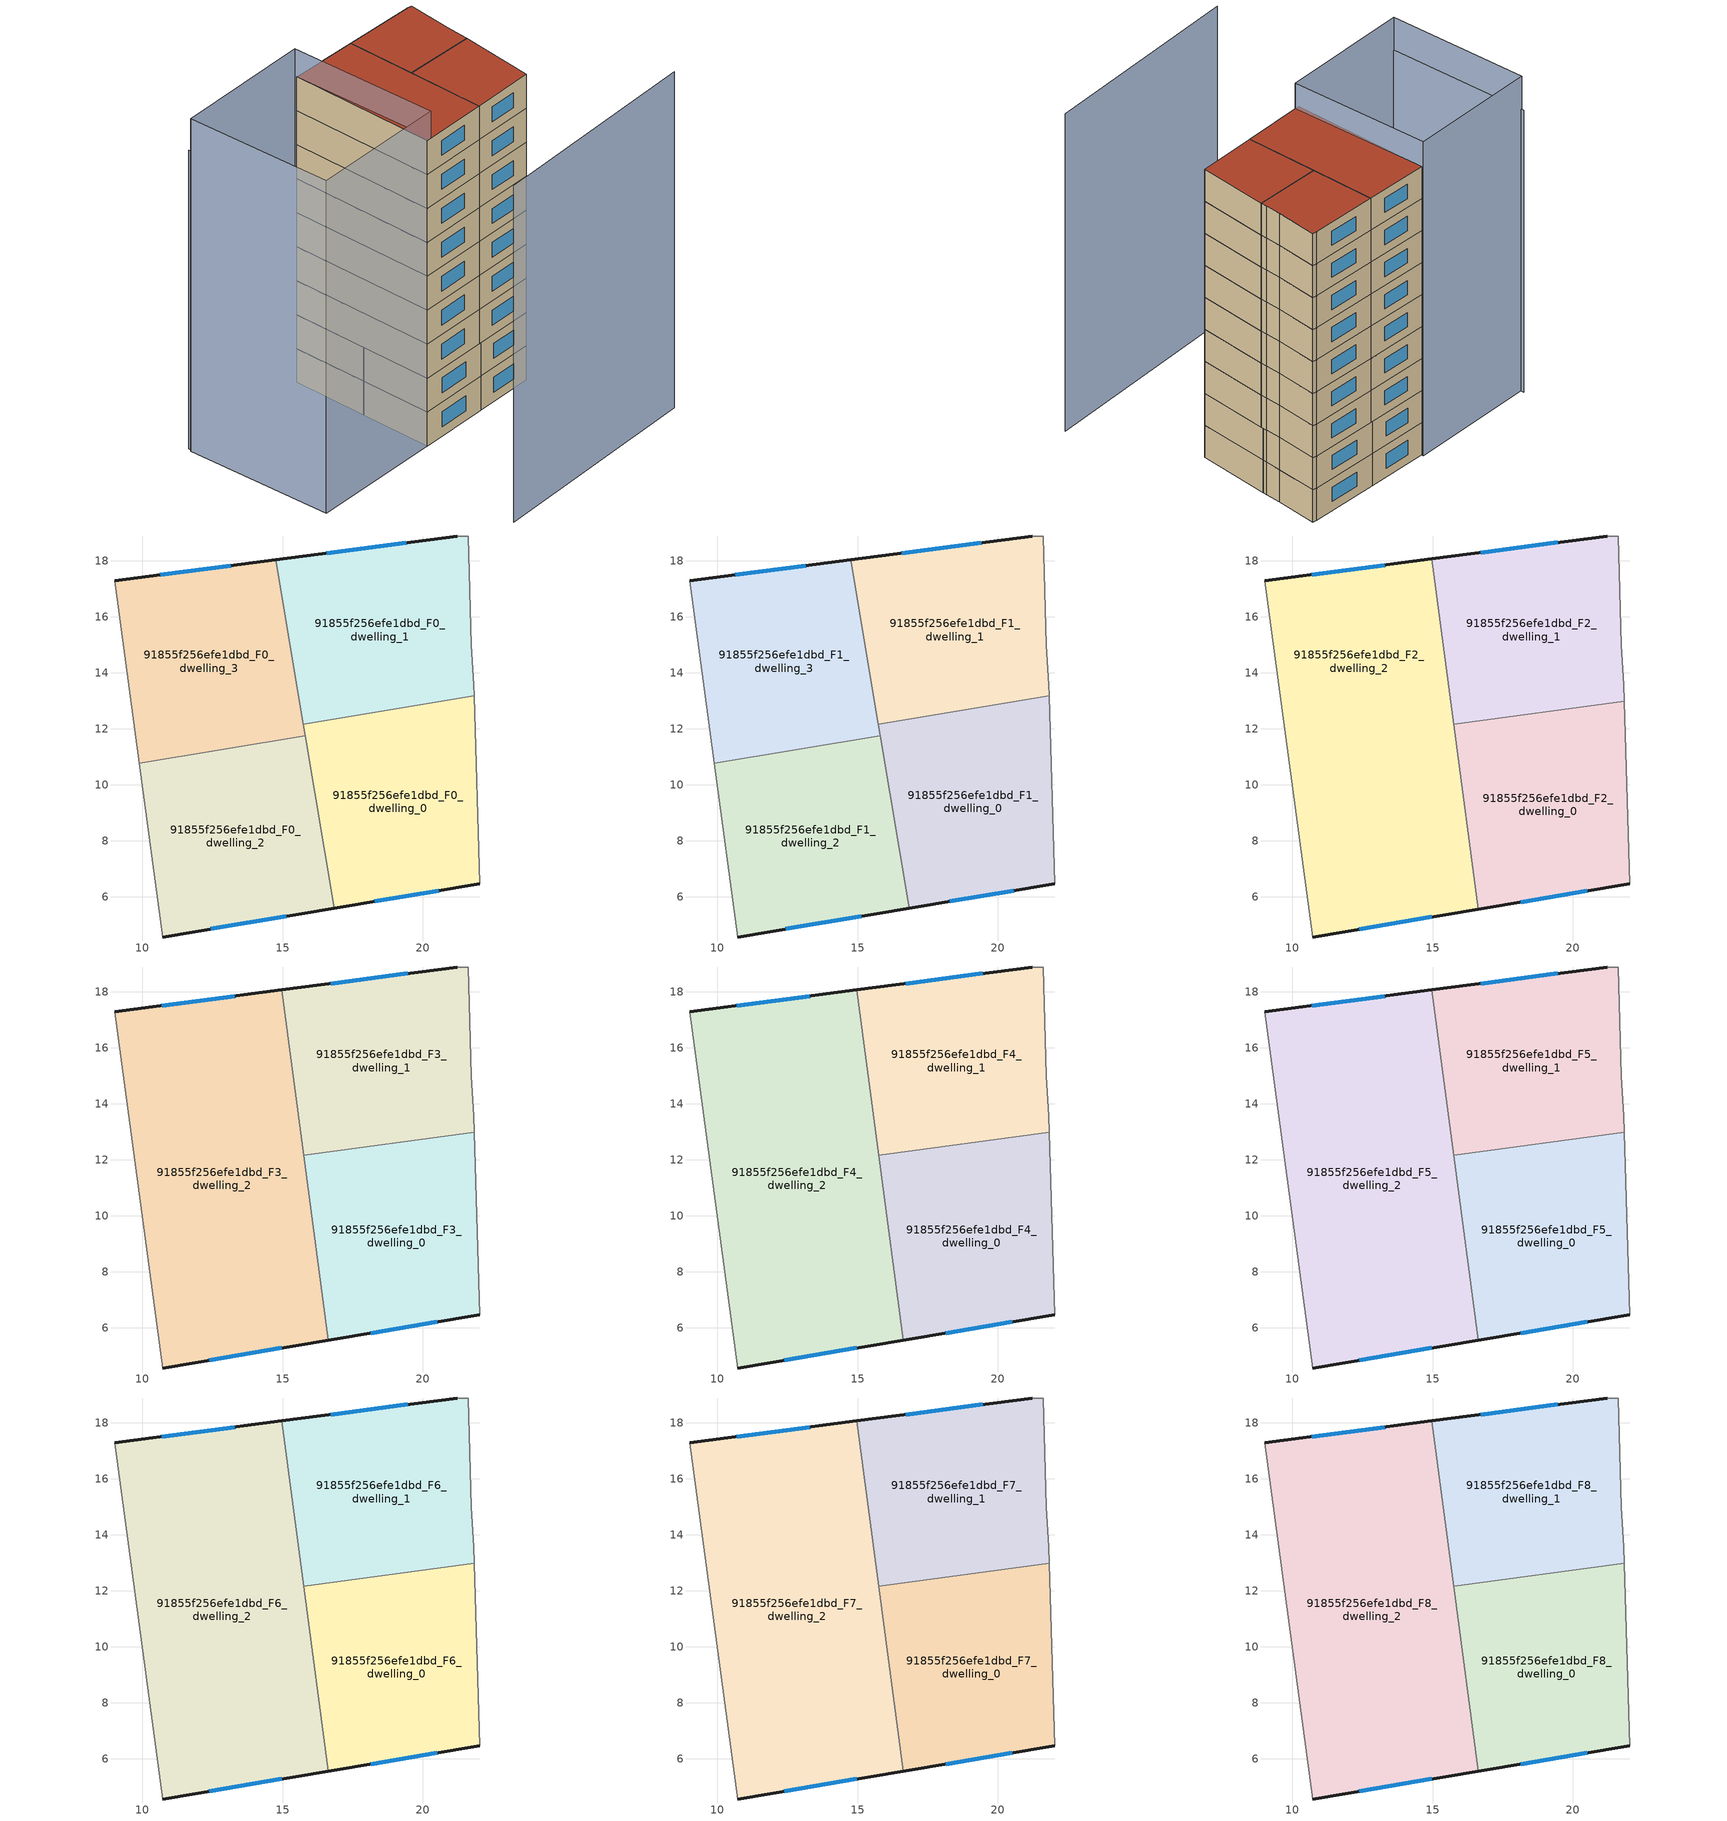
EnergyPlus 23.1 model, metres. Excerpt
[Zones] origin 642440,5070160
91855f256efe1dbd_F0_dwelling_0
 floor ground (EU_floor_Construction): 21.84,13.19 22.03,6.47 16.84,5.6 15.74,12.17 z0
 wall outside (EU_wall_Construction): 16.84,5.6 22.03,6.47 z0:3
 wall to 91855f256efe1dbd_F0_dwelling_1 (EU_wall_Construction): 21.84,13.19 15.74,12.17 z0:3
 wall adiabatic (EU_wall_Construction): 22.03,6.47 21.84,13.19 z0:3
 wall to 91855f256efe1dbd_F0_dwelling_2 (EU_wall_Construction): 15.81,11.76 16.84,5.6 z0:3
 wall to 91855f256efe1dbd_F0_dwelling_3 (EU_wall_Construction): 15.74,12.17 15.81,11.76 z0:3
 window (EU_Window_Construction): 18.29,5.84 20.57,6.23 z0.84:2.16
91855f256efe1dbd_F0_dwelling_1
 floor ground (EU_floor_Construction): 21.63,18.88 21.73,14.98 21.83,13.58 21.84,13.19 15.74,12.17 14.75,18.03 21.23,18.88 z0
 wall outside (EU_wall_Construction): 21.23,18.88 14.75,18.03 z0:3
 wall adiabatic (EU_wall_Construction): 21.84,13.19 21.83,13.58 21.73,14.98 21.63,18.88 21.23,18.88 z0:3
 wall to 91855f256efe1dbd_F0_dwelling_3 (EU_wall_Construction): 14.75,18.03 15.74,12.17 z0:3
 window (EU_Window_Construction): 19.41,18.64 16.57,18.27 z0.84:2.16
91855f256efe1dbd_F0_dwelling_2
 floor ground (EU_floor_Construction): 15.81,11.76 16.84,5.6 10.72,4.57 9.89,10.76 z0
 wall outside (EU_wall_Construction): 10.72,4.57 16.84,5.6 z0:3
 wall adiabatic (EU_wall_Construction): 9.89,10.76 10.72,4.57 z0:3
 wall to 91855f256efe1dbd_F0_dwelling_3 (EU_wall_Construction): 15.81,11.76 9.89,10.76 z0:3
 window (EU_Window_Construction): 12.43,4.86 15.12,5.31 z0.84:2.16
91855f256efe1dbd_F0_dwelling_3
 floor ground (EU_floor_Construction): 14.75,18.03 15.81,11.76 9.89,10.76 9.02,17.28 z0
 wall outside (EU_wall_Construction): 14.75,18.03 9.02,17.28 z0:3
 wall adiabatic (EU_wall_Construction): 9.02,17.28 9.89,10.76 z0:3
 window (EU_Window_Construction): 13.15,17.82 10.63,17.49 z0.84:2.16
91855f256efe1dbd_F1_dwelling_0
 floor to 91855f256efe1dbd_F0_dwelling_0 (EU_floor_Construction): 21.84,13.19 22.03,6.47 16.84,5.6 15.74,12.17 z3
 wall outside (EU_wall_Construction): 16.84,5.6 22.03,6.47 z3:6
 wall to 91855f256efe1dbd_F1_dwelling_1 (EU_wall_Construction): 21.84,13.19 15.74,12.17 z3:6
 wall adiabatic (EU_wall_Construction): 22.03,6.47 21.84,13.19 z3:6
 wall to 91855f256efe1dbd_F1_dwelling_2 (EU_wall_Construction): 15.81,11.76 16.84,5.6 z3:6
 wall to 91855f256efe1dbd_F1_dwelling_3 (EU_wall_Construction): 15.74,12.17 15.81,11.76 z3:6
 window (EU_Window_Construction): 18.29,5.84 20.57,6.23 z3.84:5.16
 roof outside (EU_roof_Construction): 21.84,13.19 15.74,12.17 15.79,11.82 15.75,12.17 z6
91855f256efe1dbd_F1_dwelling_1
 floor to 91855f256efe1dbd_F0_dwelling_1 (EU_floor_Construction): 21.63,18.88 21.73,14.98 21.83,13.58 21.84,13.19 15.74,12.17 14.75,18.03 21.23,18.88 z3
 wall outside (EU_wall_Construction): 21.23,18.88 14.75,18.03 z3:6
 wall adiabatic (EU_wall_Construction): 21.84,13.19 21.83,13.58 21.73,14.98 21.63,18.88 21.23,18.88 z3:6
 wall to 91855f256efe1dbd_F1_dwelling_3 (EU_wall_Construction): 14.75,18.03 15.74,12.17 z3:6
 window (EU_Window_Construction): 19.41,18.64 16.57,18.27 z3.84:5.16
91855f256efe1dbd_F1_dwelling_2
 floor to 91855f256efe1dbd_F0_dwelling_2 (EU_floor_Construction): 15.81,11.76 16.84,5.6 10.72,4.57 9.89,10.76 z3
 wall outside (EU_wall_Construction): 10.72,4.57 16.84,5.6 z3:6
 wall adiabatic (EU_wall_Construction): 9.89,10.76 10.72,4.57 z3:6
 wall to 91855f256efe1dbd_F1_dwelling_3 (EU_wall_Construction): 15.81,11.76 9.89,10.76 z3:6
 window (EU_Window_Construction): 12.43,4.86 15.12,5.31 z3.84:5.16
91855f256efe1dbd_F1_dwelling_3
 floor to 91855f256efe1dbd_F0_dwelling_3 (EU_floor_Construction): 14.75,18.03 15.81,11.76 9.89,10.76 9.02,17.28 z3
 wall outside (EU_wall_Construction): 14.75,18.03 9.02,17.28 z3:6
 wall adiabatic (EU_wall_Construction): 9.02,17.28 9.89,10.76 z3:6
 window (EU_Window_Construction): 13.15,17.82 10.63,17.49 z3.84:5.16
91855f256efe1dbd_F2_dwelling_0
 floor to 91855f256efe1dbd_F1_dwelling_0 (EU_floor_Construction): 21.84,12.98 22.03,6.47 16.84,5.6 15.79,11.82 15.75,12.16 z6
 floor to 91855f256efe1dbd_F1_dwelling_2 (EU_floor_Construction): 15.81,11.75 16.84,5.6 16.63,5.57 z6
 wall outside (EU_wall_Construction): 16.63,5.57 22.03,6.47 z6:9
 wall to 91855f256efe1dbd_F2_dwelling_1 (EU_wall_Construction): 21.84,12.98 15.75,12.16 z6:9
 wall adiabatic (EU_wall_Construction): 22.03,6.47 21.84,12.98 z6:9
 wall to 91855f256efe1dbd_F2_dwelling_2 (EU_wall_Construction): 15.75,12.16 16.63,5.57 z6:9
 window (EU_Window_Construction): 18.14,5.82 20.51,6.22 z6.84:8.16
91855f256efe1dbd_F2_dwelling_1
 floor to 91855f256efe1dbd_F1_dwelling_1 (EU_floor_Construction): 21.63,18.88 21.73,14.98 21.83,13.58 21.84,13.19 15.75,12.17 14.96,18.06 21.23,18.88 z6
 floor to 91855f256efe1dbd_F1_dwelling_0 (EU_floor_Construction): 21.84,13.19 21.84,12.98 15.75,12.17 z6
 wall outside (EU_wall_Construction): 21.23,18.88 14.96,18.06 z6:9
 wall adiabatic (EU_wall_Construction): 21.84,12.98 21.83,13.58 21.73,14.98 21.63,18.88 21.23,18.88 z6:9
 wall to 91855f256efe1dbd_F2_dwelling_2 (EU_wall_Construction): 14.96,18.06 15.75,12.16 z6:9
 window (EU_Window_Construction): 19.47,18.65 16.72,18.29 z6.84:8.16
91855f256efe1dbd_F2_dwelling_2
 floor to 91855f256efe1dbd_F1_dwelling_2 (EU_floor_Construction): 15.8,11.76 16.63,5.57 10.72,4.57 9.89,10.76 z6
 floor to 91855f256efe1dbd_F1_dwelling_3 (EU_floor_Construction): 14.75,18.03 15.79,11.84 15.8,11.76 9.89,10.76 9.02,17.28 z6
 floor to 91855f256efe1dbd_F1_dwelling_1 (EU_floor_Construction): 14.96,18.06 15.75,12.17 15.74,12.17 14.75,18.03 z6
 wall outside (EU_wall_Construction): 10.72,4.57 16.63,5.57 / 14.96,18.06 9.02,17.28 z6:9
 wall adiabatic (EU_wall_Construction): 9.02,17.28 10.72,4.57 z6:9
 window (EU_Window_Construction): 12.37,4.85 14.97,5.29 / 13.3,17.84 10.68,17.5 z6.84:8.16
91855f256efe1dbd_F3_dwelling_0
 floor to 91855f256efe1dbd_F2_dwelling_0 (EU_floor_Construction): 21.84,12.98 22.03,6.47 16.63,5.57 15.75,12.16 z9
 wall outside (EU_wall_Construction): 16.63,5.57 22.03,6.47 z9:12
 wall to 91855f256efe1dbd_F3_dwelling_1 (EU_wall_Construction): 21.84,12.98 15.75,12.16 z9:12
 wall adiabatic (EU_wall_Construction): 22.03,6.47 21.84,12.98 z9:12
 wall to 91855f256efe1dbd_F3_dwelling_2 (EU_wall_Construction): 15.75,12.16 16.63,5.57 z9:12
 window (EU_Window_Construction): 18.14,5.82 20.51,6.22 z9.84:11.16
91855f256efe1dbd_F3_dwelling_1
 floor to 91855f256efe1dbd_F2_dwelling_1 (EU_floor_Construction): 21.63,18.88 21.73,14.98 21.83,13.58 21.84,12.98 15.75,12.16 14.96,18.06 21.23,18.88 z9
 wall outside (EU_wall_Construction): 21.23,18.88 14.96,18.06 z9:12
 wall adiabatic (EU_wall_Construction): 21.84,12.98 21.83,13.58 21.73,14.98 21.63,18.88 21.23,18.88 z9:12
 wall to 91855f256efe1dbd_F3_dwelling_2 (EU_wall_Construction): 14.96,18.06 15.75,12.16 z9:12
 window (EU_Window_Construction): 19.47,18.65 16.72,18.29 z9.84:11.16
91855f256efe1dbd_F3_dwelling_2
 floor to 91855f256efe1dbd_F2_dwelling_2 (EU_floor_Construction): 14.96,18.06 16.63,5.57 10.72,4.57 9.02,17.28 z9
 wall outside (EU_wall_Construction): 10.72,4.57 16.63,5.57 / 14.96,18.06 9.02,17.28 z9:12
 wall adiabatic (EU_wall_Construction): 9.02,17.28 10.72,4.57 z9:12
 window (EU_Window_Construction): 12.37,4.85 14.97,5.29 / 13.3,17.84 10.68,17.5 z9.84:11.16
91855f256efe1dbd_F4_dwelling_0
 floor to 91855f256efe1dbd_F3_dwelling_0 (EU_floor_Construction): 21.84,12.98 22.03,6.47 16.63,5.57 15.75,12.16 z12
 wall outside (EU_wall_Construction): 16.63,5.57 22.03,6.47 z12:15
 wall to 91855f256efe1dbd_F4_dwelling_1 (EU_wall_Construction): 21.84,12.98 15.75,12.16 z12:15
 wall adiabatic (EU_wall_Construction): 22.03,6.47 21.84,12.98 z12:15
 wall to 91855f256efe1dbd_F4_dwelling_2 (EU_wall_Construction): 15.75,12.16 16.63,5.57 z12:15
 window (EU_Window_Construction): 18.14,5.82 20.51,6.22 z12.84:14.16
91855f256efe1dbd_F4_dwelling_1
 floor to 91855f256efe1dbd_F3_dwelling_1 (EU_floor_Construction): 21.63,18.88 21.73,14.98 21.83,13.58 21.84,12.98 15.75,12.16 14.96,18.06 21.23,18.88 z12
 wall outside (EU_wall_Construction): 21.23,18.88 14.96,18.06 z12:15
 wall adiabatic (EU_wall_Construction): 21.84,12.98 21.83,13.58 21.73,14.98 21.63,18.88 21.23,18.88 z12:15
 wall to 91855f256efe1dbd_F4_dwelling_2 (EU_wall_Construction): 14.96,18.06 15.75,12.16 z12:15
 window (EU_Window_Construction): 19.47,18.65 16.72,18.29 z12.84:14.16
91855f256efe1dbd_F4_dwelling_2
 floor to 91855f256efe1dbd_F3_dwelling_2 (EU_floor_Construction): 14.96,18.06 16.63,5.57 10.72,4.57 9.02,17.28 z12
 wall outside (EU_wall_Construction): 10.72,4.57 16.63,5.57 / 14.96,18.06 9.02,17.28 z12:15
 wall adiabatic (EU_wall_Construction): 9.02,17.28 10.72,4.57 z12:15
 window (EU_Window_Construction): 12.37,4.85 14.97,5.29 / 13.3,17.84 10.68,17.5 z12.84:14.16
91855f256efe1dbd_F5_dwelling_0
 floor to 91855f256efe1dbd_F4_dwelling_0 (EU_floor_Construction): 21.84,12.98 22.03,6.47 16.63,5.57 15.75,12.16 z15
 wall outside (EU_wall_Construction): 16.63,5.57 22.03,6.47 z15:18
 wall to 91855f256efe1dbd_F5_dwelling_1 (EU_wall_Construction): 21.84,12.98 15.75,12.16 z15:18
 wall adiabatic (EU_wall_Construction): 22.03,6.47 21.84,12.98 z15:18
 wall to 91855f256efe1dbd_F5_dwelling_2 (EU_wall_Construction): 15.75,12.16 16.63,5.57 z15:18
 window (EU_Window_Construction): 18.14,5.82 20.51,6.22 z15.84:17.16
91855f256efe1dbd_F5_dwelling_1
 floor to 91855f256efe1dbd_F4_dwelling_1 (EU_floor_Construction): 21.63,18.88 21.73,14.98 21.83,13.58 21.84,12.98 15.75,12.16 14.96,18.06 21.23,18.88 z15
 wall outside (EU_wall_Construction): 21.23,18.88 14.96,18.06 z15:18
 wall adiabatic (EU_wall_Construction): 21.84,12.98 21.83,13.58 21.73,14.98 21.63,18.88 21.23,18.88 z15:18
 wall to 91855f256efe1dbd_F5_dwelling_2 (EU_wall_Construction): 14.96,18.06 15.75,12.16 z15:18
 window (EU_Window_Construction): 19.47,18.65 16.72,18.29 z15.84:17.16
91855f256efe1dbd_F5_dwelling_2
 floor to 91855f256efe1dbd_F4_dwelling_2 (EU_floor_Construction): 14.96,18.06 16.63,5.57 10.72,4.57 9.02,17.28 z15
 wall outside (EU_wall_Construction): 10.72,4.57 16.63,5.57 / 14.96,18.06 9.02,17.28 z15:18
 wall adiabatic (EU_wall_Construction): 9.02,17.28 10.72,4.57 z15:18
 window (EU_Window_Construction): 12.37,4.85 14.97,5.29 / 13.3,17.84 10.68,17.5 z15.84:17.16
91855f256efe1dbd_F6_dwelling_0
 floor to 91855f256efe1dbd_F5_dwelling_0 (EU_floor_Construction): 21.84,12.98 22.03,6.47 16.63,5.57 15.75,12.16 z18
 wall outside (EU_wall_Construction): 16.63,5.57 22.03,6.47 z18:21
 wall to 91855f256efe1dbd_F6_dwelling_1 (EU_wall_Construction): 21.84,12.98 15.75,12.16 z18:21
 wall adiabatic (EU_wall_Construction): 22.03,6.47 21.84,12.98 z18:21
 wall to 91855f256efe1dbd_F6_dwelling_2 (EU_wall_Construction): 15.75,12.16 16.63,5.57 z18:21
 window (EU_Window_Construction): 18.14,5.82 20.51,6.22 z18.84:20.16
91855f256efe1dbd_F6_dwelling_1
 floor to 91855f256efe1dbd_F5_dwelling_1 (EU_floor_Construction): 21.63,18.88 21.73,14.98 21.83,13.58 21.84,12.98 15.75,12.16 14.96,18.06 21.23,18.88 z18
 wall outside (EU_wall_Construction): 21.23,18.88 14.96,18.06 z18:21
 wall adiabatic (EU_wall_Construction): 21.84,12.98 21.83,13.58 21.73,14.98 21.63,18.88 21.23,18.88 z18:21
 wall to 91855f256efe1dbd_F6_dwelling_2 (EU_wall_Construction): 14.96,18.06 15.75,12.16 z18:21
 window (EU_Window_Construction): 19.47,18.65 16.72,18.29 z18.84:20.16
91855f256efe1dbd_F6_dwelling_2
 floor to 91855f256efe1dbd_F5_dwelling_2 (EU_floor_Construction): 14.96,18.06 16.63,5.57 10.72,4.57 9.02,17.28 z18
 wall outside (EU_wall_Construction): 10.72,4.57 16.63,5.57 / 14.96,18.06 9.02,17.28 z18:21
 wall adiabatic (EU_wall_Construction): 9.02,17.28 10.72,4.57 z18:21
 window (EU_Window_Construction): 12.37,4.85 14.97,5.29 / 13.3,17.84 10.68,17.5 z18.84:20.16
91855f256efe1dbd_F7_dwelling_0
 floor to 91855f256efe1dbd_F6_dwelling_0 (EU_floor_Construction): 21.84,12.98 22.03,6.47 16.63,5.57 15.75,12.16 z21
 wall outside (EU_wall_Construction): 16.63,5.57 22.03,6.47 z21:24
 wall to 91855f256efe1dbd_F7_dwelling_1 (EU_wall_Construction): 21.84,12.98 15.75,12.16 z21:24
 wall adiabatic (EU_wall_Construction): 22.03,6.47 21.84,12.98 z21:24
 wall to 91855f256efe1dbd_F7_dwelling_2 (EU_wall_Construction): 15.75,12.16 16.63,5.57 z21:24
 window (EU_Window_Construction): 18.14,5.82 20.51,6.22 z21.84:23.16
91855f256efe1dbd_F7_dwelling_1
 floor to 91855f256efe1dbd_F6_dwelling_1 (EU_floor_Construction): 21.63,18.88 21.73,14.98 21.83,13.58 21.84,12.98 15.75,12.16 14.96,18.06 21.23,18.88 z21
 wall outside (EU_wall_Construction): 21.23,18.88 14.96,18.06 z21:24
 wall adiabatic (EU_wall_Construction): 21.84,12.98 21.83,13.58 21.73,14.98 21.63,18.88 21.23,18.88 z21:24
 wall to 91855f256efe1dbd_F7_dwelling_2 (EU_wall_Construction): 14.96,18.06 15.75,12.16 z21:24
 window (EU_Window_Construction): 19.47,18.65 16.72,18.29 z21.84:23.16
91855f256efe1dbd_F7_dwelling_2
 floor to 91855f256efe1dbd_F6_dwelling_2 (EU_floor_Construction): 14.96,18.06 16.63,5.57 10.72,4.57 9.02,17.28 z21
 wall outside (EU_wall_Construction): 10.72,4.57 16.63,5.57 / 14.96,18.06 9.02,17.28 z21:24
 wall adiabatic (EU_wall_Construction): 9.02,17.28 10.72,4.57 z21:24
 window (EU_Window_Construction): 12.37,4.85 14.97,5.29 / 13.3,17.84 10.68,17.5 z21.84:23.16
91855f256efe1dbd_F8_dwelling_0
 floor to 91855f256efe1dbd_F7_dwelling_0 (EU_floor_Construction): 21.84,12.98 22.03,6.47 16.63,5.57 15.75,12.16 z24
 wall outside (EU_wall_Construction): 16.63,5.57 22.03,6.47 z24:27
 wall to 91855f256efe1dbd_F8_dwelling_1 (EU_wall_Construction): 21.84,12.98 15.75,12.16 z24:27
 wall adiabatic (EU_wall_Construction): 22.03,6.47 21.84,12.98 z24:27
 wall to 91855f256efe1dbd_F8_dwelling_2 (EU_wall_Construction): 15.75,12.16 16.63,5.57 z24:27
 window (EU_Window_Construction): 18.14,5.82 20.51,6.22 z24.84:26.16
 roof outside (EU_roof_Construction): 22.03,6.47 21.84,12.98 15.75,12.16 16.63,5.57 z27
91855f256efe1dbd_F8_dwelling_1
 floor to 91855f256efe1dbd_F7_dwelling_1 (EU_floor_Construction): 21.63,18.88 21.73,14.98 21.83,13.58 21.84,12.98 15.75,12.16 14.96,18.06 21.23,18.88 z24
 wall outside (EU_wall_Construction): 21.23,18.88 14.96,18.06 z24:27
 wall adiabatic (EU_wall_Construction): 21.84,12.98 21.83,13.58 21.73,14.98 21.63,18.88 21.23,18.88 z24:27
 wall to 91855f256efe1dbd_F8_dwelling_2 (EU_wall_Construction): 14.96,18.06 15.75,12.16 z24:27
 window (EU_Window_Construction): 19.47,18.65 16.72,18.29 z24.84:26.16
 roof outside (EU_roof_Construction): 21.84,12.98 21.83,13.58 21.73,14.98 21.63,18.88 21.23,18.88 14.96,18.06 15.75,12.16 z27
91855f256efe1dbd_F8_dwelling_2
 floor to 91855f256efe1dbd_F7_dwelling_2 (EU_floor_Construction): 14.96,18.06 16.63,5.57 10.72,4.57 9.02,17.28 z24
 wall outside (EU_wall_Construction): 10.72,4.57 16.63,5.57 / 14.96,18.06 9.02,17.28 z24:27
 wall adiabatic (EU_wall_Construction): 9.02,17.28 10.72,4.57 z24:27
 window (EU_Window_Construction): 12.37,4.85 14.97,5.29 / 13.3,17.84 10.68,17.5 z24.84:26.16
 roof outside (EU_roof_Construction): 16.63,5.57 14.96,18.06 9.02,17.28 10.72,4.57 z27
shading: 8.91,-7.24 27.84,-3.49 z0:29.7; -2.8,15.82 -0.69,2.67 z0:26.4; 11.12,4.64 -0.76,2.66 / -0.76,2.66 -2.89,15.48 / -2.89,15.48 8.99,17.46 / 8.99,17.46 11.12,4.64 z0:29.4; 22.03,6.47 20.57,15.2 z0:20.4
[Building]
EU S2 Campaign: North Axis=0; Terrain=City; Solar Distribution=FullExterior
[Site:Location]
Lyon-Bron: Latitude=45.75; Longitude=5; Time Zone=1; Elevation=198
[SizingPeriod:WeatherFileDays]
AnnualSizingPeriod: Begin Month=1; Begin Day of Month=1; End Month=12; End Day of Month=31; Day of Week for Start Day=Monday; Use Weather File Daylight Saving Period=No; Use Weather File Rain and Snow Indicators=No
[MATERIAL]
EU_InternalMass_Material: Roughness=MediumRough; Thickness=0.1; Conductivity=1; Density=1800; Specific Heat=900; Thermal Absorptance=0.9; Solar Absorptance=0.7; Visible Absorptance=0.7
[MATERIAL:NOMASS] Roughness=MediumRough; Thermal Absorptance=0.9; Solar Absorptance=0.7; Visible Absorptance=0.7
Name | Thermal Resistance
EU_wall_NoMass | 0.776494
EU_roof_NoMass | 0.486893
EU_floor_NoMass | 0.421597
[WINDOWMATERIAL:SIMPLEGLAZINGSYSTEM]
EU_Window_SimpleGlazing: UFactor=4.24961; Solar Heat Gain Coefficient=0.83; Visible Transmittance=0.83
[CONSTRUCTION]
EU_wall_Construction: EU_wall_NoMass
EU_roof_Construction: EU_roof_NoMass
EU_floor_Construction: EU_floor_NoMass
EU_InternalMass_Construction: EU_InternalMass_Material
EU_Window_Construction: EU_Window_SimpleGlazing
[ZONE] Type=1; Multiplier=1; Ceiling Height=autocalculate; Floor Area=autocalculate; Part of Total Floor Area=Yes
Name | Volume
91855f256efe1dbd_F0_dwelling_0; 91855f256efe1dbd_F1_dwelling_0 | 114.292
91855f256efe1dbd_F2_dwelling_0; 91855f256efe1dbd_F3_dwelling_0; 91855f256efe1dbd_F4_dwelling_0; 91855f256efe1dbd_F5_dwelling_0; 91855f256efe1dbd_F6_dwelling_0; 91855f256efe1dbd_F7_dwelling_0; 91855f256efe1dbd_F8_dwelling_0 | 114.311
91855f256efe1dbd_F0_dwelling_1; 91855f256efe1dbd_F1_dwelling_1 | 114.304
91855f256efe1dbd_F2_dwelling_1; 91855f256efe1dbd_F3_dwelling_1; 91855f256efe1dbd_F4_dwelling_1; 91855f256efe1dbd_F5_dwelling_1; 91855f256efe1dbd_F6_dwelling_1; 91855f256efe1dbd_F7_dwelling_1; 91855f256efe1dbd_F8_dwelling_1 | 114.302
91855f256efe1dbd_F0_dwelling_2; 91855f256efe1dbd_F1_dwelling_2 | 114.288
91855f256efe1dbd_F2_dwelling_2; 91855f256efe1dbd_F3_dwelling_2; 91855f256efe1dbd_F4_dwelling_2; 91855f256efe1dbd_F5_dwelling_2; 91855f256efe1dbd_F6_dwelling_2; 91855f256efe1dbd_F7_dwelling_2; 91855f256efe1dbd_F8_dwelling_2 | 228.565
91855f256efe1dbd_F0_dwelling_3; 91855f256efe1dbd_F1_dwelling_3 | 114.3
[INTERNALMASS] Construction=EU_InternalMass_Construction
Name | Zone or ZoneList | Surface Area
91855f256efe1dbd_F0_dwelling_0_EU_InternalMass | 91855f256efe1dbd_F0_dwelling_0 | 38.097
91855f256efe1dbd_F0_dwelling_1_EU_InternalMass | 91855f256efe1dbd_F0_dwelling_1 | 38.1011
91855f256efe1dbd_F0_dwelling_2_EU_InternalMass | 91855f256efe1dbd_F0_dwelling_2 | 38.096
91855f256efe1dbd_F0_dwelling_3_EU_InternalMass | 91855f256efe1dbd_F0_dwelling_3 | 38.0998
91855f256efe1dbd_F1_dwelling_0_EU_InternalMass | 91855f256efe1dbd_F1_dwelling_0 | 38.097
91855f256efe1dbd_F1_dwelling_1_EU_InternalMass | 91855f256efe1dbd_F1_dwelling_1 | 38.1011
91855f256efe1dbd_F1_dwelling_2_EU_InternalMass | 91855f256efe1dbd_F1_dwelling_2 | 38.096
91855f256efe1dbd_F1_dwelling_3_EU_InternalMass | 91855f256efe1dbd_F1_dwelling_3 | 38.0998
91855f256efe1dbd_F2_dwelling_0_EU_InternalMass | 91855f256efe1dbd_F2_dwelling_0 | 38.1036
91855f256efe1dbd_F2_dwelling_1_EU_InternalMass | 91855f256efe1dbd_F2_dwelling_1 | 38.1005
91855f256efe1dbd_F2_dwelling_2_EU_InternalMass | 91855f256efe1dbd_F2_dwelling_2 | 76.1883
91855f256efe1dbd_F3_dwelling_0_EU_InternalMass | 91855f256efe1dbd_F3_dwelling_0 | 38.1036
91855f256efe1dbd_F3_dwelling_1_EU_InternalMass | 91855f256efe1dbd_F3_dwelling_1 | 38.1005
91855f256efe1dbd_F3_dwelling_2_EU_InternalMass | 91855f256efe1dbd_F3_dwelling_2 | 76.1883
91855f256efe1dbd_F4_dwelling_0_EU_InternalMass | 91855f256efe1dbd_F4_dwelling_0 | 38.1036
91855f256efe1dbd_F4_dwelling_1_EU_InternalMass | 91855f256efe1dbd_F4_dwelling_1 | 38.1005
91855f256efe1dbd_F4_dwelling_2_EU_InternalMass | 91855f256efe1dbd_F4_dwelling_2 | 76.1883
91855f256efe1dbd_F5_dwelling_0_EU_InternalMass | 91855f256efe1dbd_F5_dwelling_0 | 38.1036
91855f256efe1dbd_F5_dwelling_1_EU_InternalMass | 91855f256efe1dbd_F5_dwelling_1 | 38.1005
91855f256efe1dbd_F5_dwelling_2_EU_InternalMass | 91855f256efe1dbd_F5_dwelling_2 | 76.1883
91855f256efe1dbd_F6_dwelling_0_EU_InternalMass | 91855f256efe1dbd_F6_dwelling_0 | 38.1036
91855f256efe1dbd_F6_dwelling_1_EU_InternalMass | 91855f256efe1dbd_F6_dwelling_1 | 38.1005
91855f256efe1dbd_F6_dwelling_2_EU_InternalMass | 91855f256efe1dbd_F6_dwelling_2 | 76.1883
91855f256efe1dbd_F7_dwelling_0_EU_InternalMass | 91855f256efe1dbd_F7_dwelling_0 | 38.1036
91855f256efe1dbd_F7_dwelling_1_EU_InternalMass | 91855f256efe1dbd_F7_dwelling_1 | 38.1005
91855f256efe1dbd_F7_dwelling_2_EU_InternalMass | 91855f256efe1dbd_F7_dwelling_2 | 76.1883
91855f256efe1dbd_F8_dwelling_0_EU_InternalMass | 91855f256efe1dbd_F8_dwelling_0 | 38.1036
91855f256efe1dbd_F8_dwelling_1_EU_InternalMass | 91855f256efe1dbd_F8_dwelling_1 | 38.1005
91855f256efe1dbd_F8_dwelling_2_EU_InternalMass | 91855f256efe1dbd_F8_dwelling_2 | 76.1883
[OTHEREQUIPMENT] Fuel Type=Electricity; Design Level Calculation Method=Watts/Area; Power per Zone Floor Area=1; Fraction Latent=0; Fraction Radiant=0; Fraction Lost=0; Carbon Dioxide Generation Rate=0; EndUse Subcategory=EU_Step8_InternalGains
Name | Zone or ZoneList or Space or SpaceList | Schedule
EU_Step8_InternalGain_91855f256efe1dbd_F0_dwelling_0_f000 | 91855f256efe1dbd_F0_dwelling_0 | EU_Step8_GainSchedule_91855f256efe1dbd_F0_dwelling_0_f000
EU_Step8_InternalGain_91855f256efe1dbd_F0_dwelling_1_f000 | 91855f256efe1dbd_F0_dwelling_1 | EU_Step8_GainSchedule_91855f256efe1dbd_F0_dwelling_1_f000
EU_Step8_InternalGain_91855f256efe1dbd_F0_dwelling_2_f000 | 91855f256efe1dbd_F0_dwelling_2 | EU_Step8_GainSchedule_91855f256efe1dbd_F0_dwelling_2_f000
EU_Step8_InternalGain_91855f256efe1dbd_F0_dwelling_3_f000 | 91855f256efe1dbd_F0_dwelling_3 | EU_Step8_GainSchedule_91855f256efe1dbd_F0_dwelling_3_f000
EU_Step8_InternalGain_91855f256efe1dbd_F1_dwelling_0_f000 | 91855f256efe1dbd_F1_dwelling_0 | EU_Step8_GainSchedule_91855f256efe1dbd_F1_dwelling_0_f000
EU_Step8_InternalGain_91855f256efe1dbd_F1_dwelling_1_f000 | 91855f256efe1dbd_F1_dwelling_1 | EU_Step8_GainSchedule_91855f256efe1dbd_F1_dwelling_1_f000
EU_Step8_InternalGain_91855f256efe1dbd_F1_dwelling_2_f000 | 91855f256efe1dbd_F1_dwelling_2 | EU_Step8_GainSchedule_91855f256efe1dbd_F1_dwelling_2_f000
EU_Step8_InternalGain_91855f256efe1dbd_F1_dwelling_3_f000 | 91855f256efe1dbd_F1_dwelling_3 | EU_Step8_GainSchedule_91855f256efe1dbd_F1_dwelling_3_f000
EU_Step8_InternalGain_91855f256efe1dbd_F2_dwelling_0_f000 | 91855f256efe1dbd_F2_dwelling_0 | EU_Step8_GainSchedule_91855f256efe1dbd_F2_dwelling_0_f000
EU_Step8_InternalGain_91855f256efe1dbd_F2_dwelling_1_f000 | 91855f256efe1dbd_F2_dwelling_1 | EU_Step8_GainSchedule_91855f256efe1dbd_F2_dwelling_1_f000
EU_Step8_InternalGain_91855f256efe1dbd_F2_dwelling_2_f000 | 91855f256efe1dbd_F2_dwelling_2 | EU_Step8_GainSchedule_91855f256efe1dbd_F2_dwelling_2_f000
EU_Step8_InternalGain_91855f256efe1dbd_F3_dwelling_0_f000 | 91855f256efe1dbd_F3_dwelling_0 | EU_Step8_GainSchedule_91855f256efe1dbd_F3_dwelling_0_f000
EU_Step8_InternalGain_91855f256efe1dbd_F3_dwelling_1_f000 | 91855f256efe1dbd_F3_dwelling_1 | EU_Step8_GainSchedule_91855f256efe1dbd_F3_dwelling_1_f000
EU_Step8_InternalGain_91855f256efe1dbd_F3_dwelling_2_f000 | 91855f256efe1dbd_F3_dwelling_2 | EU_Step8_GainSchedule_91855f256efe1dbd_F3_dwelling_2_f000
EU_Step8_InternalGain_91855f256efe1dbd_F4_dwelling_0_f000 | 91855f256efe1dbd_F4_dwelling_0 | EU_Step8_GainSchedule_91855f256efe1dbd_F4_dwelling_0_f000
EU_Step8_InternalGain_91855f256efe1dbd_F4_dwelling_1_f000 | 91855f256efe1dbd_F4_dwelling_1 | EU_Step8_GainSchedule_91855f256efe1dbd_F4_dwelling_1_f000
EU_Step8_InternalGain_91855f256efe1dbd_F4_dwelling_2_f000 | 91855f256efe1dbd_F4_dwelling_2 | EU_Step8_GainSchedule_91855f256efe1dbd_F4_dwelling_2_f000
EU_Step8_InternalGain_91855f256efe1dbd_F5_dwelling_0_f000 | 91855f256efe1dbd_F5_dwelling_0 | EU_Step8_GainSchedule_91855f256efe1dbd_F5_dwelling_0_f000
EU_Step8_InternalGain_91855f256efe1dbd_F5_dwelling_1_f000 | 91855f256efe1dbd_F5_dwelling_1 | EU_Step8_GainSchedule_91855f256efe1dbd_F5_dwelling_1_f000
EU_Step8_InternalGain_91855f256efe1dbd_F5_dwelling_2_f000 | 91855f256efe1dbd_F5_dwelling_2 | EU_Step8_GainSchedule_91855f256efe1dbd_F5_dwelling_2_f000
EU_Step8_InternalGain_91855f256efe1dbd_F6_dwelling_0_f000 | 91855f256efe1dbd_F6_dwelling_0 | EU_Step8_GainSchedule_91855f256efe1dbd_F6_dwelling_0_f000
EU_Step8_InternalGain_91855f256efe1dbd_F6_dwelling_1_f000 | 91855f256efe1dbd_F6_dwelling_1 | EU_Step8_GainSchedule_91855f256efe1dbd_F6_dwelling_1_f000
EU_Step8_InternalGain_91855f256efe1dbd_F6_dwelling_2_f000 | 91855f256efe1dbd_F6_dwelling_2 | EU_Step8_GainSchedule_91855f256efe1dbd_F6_dwelling_2_f000
EU_Step8_InternalGain_91855f256efe1dbd_F7_dwelling_0_f000 | 91855f256efe1dbd_F7_dwelling_0 | EU_Step8_GainSchedule_91855f256efe1dbd_F7_dwelling_0_f000
EU_Step8_InternalGain_91855f256efe1dbd_F7_dwelling_1_f000 | 91855f256efe1dbd_F7_dwelling_1 | EU_Step8_GainSchedule_91855f256efe1dbd_F7_dwelling_1_f000
EU_Step8_InternalGain_91855f256efe1dbd_F7_dwelling_2_f000 | 91855f256efe1dbd_F7_dwelling_2 | EU_Step8_GainSchedule_91855f256efe1dbd_F7_dwelling_2_f000
EU_Step8_InternalGain_91855f256efe1dbd_F8_dwelling_0_f000 | 91855f256efe1dbd_F8_dwelling_0 | EU_Step8_GainSchedule_91855f256efe1dbd_F8_dwelling_0_f000
EU_Step8_InternalGain_91855f256efe1dbd_F8_dwelling_1_f000 | 91855f256efe1dbd_F8_dwelling_1 | EU_Step8_GainSchedule_91855f256efe1dbd_F8_dwelling_1_f000
EU_Step8_InternalGain_91855f256efe1dbd_F8_dwelling_2_f000 | 91855f256efe1dbd_F8_dwelling_2 | EU_Step8_GainSchedule_91855f256efe1dbd_F8_dwelling_2_f000
[ZONEVENTILATION:DESIGNFLOWRATE] Schedule=EU_AlwaysOn; Design Flow Rate Calculation Method=AirChanges/Hour; Air Changes per Hour=0.693814; Ventilation Type=Natural; Fan Pressure Rise=0; Fan Total Efficiency=1; Constant Term Coefficient=1; Temperature Term Coefficient=0; Velocity Term Coefficient=0; Velocity Squared Term Coefficient=0; Minimum Indoor Temperature=-100; Maximum Indoor Temperature=100; Delta Temperature=-100; Minimum Outdoor Temperature=-100; Maximum Outdoor Temperature=100; Maximum Wind Speed=40
Name | Zone or ZoneList or Space or SpaceList
EU_ConstantAir_91855f256efe1dbd_F0_dwelling_0 | 91855f256efe1dbd_F0_dwelling_0
EU_ConstantAir_91855f256efe1dbd_F0_dwelling_1 | 91855f256efe1dbd_F0_dwelling_1
EU_ConstantAir_91855f256efe1dbd_F0_dwelling_2 | 91855f256efe1dbd_F0_dwelling_2
EU_ConstantAir_91855f256efe1dbd_F0_dwelling_3 | 91855f256efe1dbd_F0_dwelling_3
EU_ConstantAir_91855f256efe1dbd_F1_dwelling_0 | 91855f256efe1dbd_F1_dwelling_0
EU_ConstantAir_91855f256efe1dbd_F1_dwelling_1 | 91855f256efe1dbd_F1_dwelling_1
EU_ConstantAir_91855f256efe1dbd_F1_dwelling_2 | 91855f256efe1dbd_F1_dwelling_2
EU_ConstantAir_91855f256efe1dbd_F1_dwelling_3 | 91855f256efe1dbd_F1_dwelling_3
EU_ConstantAir_91855f256efe1dbd_F2_dwelling_0 | 91855f256efe1dbd_F2_dwelling_0
EU_ConstantAir_91855f256efe1dbd_F2_dwelling_1 | 91855f256efe1dbd_F2_dwelling_1
EU_ConstantAir_91855f256efe1dbd_F2_dwelling_2 | 91855f256efe1dbd_F2_dwelling_2
EU_ConstantAir_91855f256efe1dbd_F3_dwelling_0 | 91855f256efe1dbd_F3_dwelling_0
EU_ConstantAir_91855f256efe1dbd_F3_dwelling_1 | 91855f256efe1dbd_F3_dwelling_1
EU_ConstantAir_91855f256efe1dbd_F3_dwelling_2 | 91855f256efe1dbd_F3_dwelling_2
EU_ConstantAir_91855f256efe1dbd_F4_dwelling_0 | 91855f256efe1dbd_F4_dwelling_0
EU_ConstantAir_91855f256efe1dbd_F4_dwelling_1 | 91855f256efe1dbd_F4_dwelling_1
EU_ConstantAir_91855f256efe1dbd_F4_dwelling_2 | 91855f256efe1dbd_F4_dwelling_2
EU_ConstantAir_91855f256efe1dbd_F5_dwelling_0 | 91855f256efe1dbd_F5_dwelling_0
EU_ConstantAir_91855f256efe1dbd_F5_dwelling_1 | 91855f256efe1dbd_F5_dwelling_1
EU_ConstantAir_91855f256efe1dbd_F5_dwelling_2 | 91855f256efe1dbd_F5_dwelling_2
EU_ConstantAir_91855f256efe1dbd_F6_dwelling_0 | 91855f256efe1dbd_F6_dwelling_0
EU_ConstantAir_91855f256efe1dbd_F6_dwelling_1 | 91855f256efe1dbd_F6_dwelling_1
EU_ConstantAir_91855f256efe1dbd_F6_dwelling_2 | 91855f256efe1dbd_F6_dwelling_2
EU_ConstantAir_91855f256efe1dbd_F7_dwelling_0 | 91855f256efe1dbd_F7_dwelling_0
EU_ConstantAir_91855f256efe1dbd_F7_dwelling_1 | 91855f256efe1dbd_F7_dwelling_1
EU_ConstantAir_91855f256efe1dbd_F7_dwelling_2 | 91855f256efe1dbd_F7_dwelling_2
EU_ConstantAir_91855f256efe1dbd_F8_dwelling_0 | 91855f256efe1dbd_F8_dwelling_0
EU_ConstantAir_91855f256efe1dbd_F8_dwelling_1 | 91855f256efe1dbd_F8_dwelling_1
EU_ConstantAir_91855f256efe1dbd_F8_dwelling_2 | 91855f256efe1dbd_F8_dwelling_2
[HVACTEMPLATE:THERMOSTAT] Constant Heating Setpoint=20; Constant Cooling Setpoint=50
EU_HeatOnly_91855f256efe1dbd_F0_dwelling_0; EU_HeatOnly_91855f256efe1dbd_F0_dwelling_1; EU_HeatOnly_91855f256efe1dbd_F0_dwelling_2; EU_HeatOnly_91855f256efe1dbd_F0_dwelling_3; EU_HeatOnly_91855f256efe1dbd_F1_dwelling_0; EU_HeatOnly_91855f256efe1dbd_F1_dwelling_1; EU_HeatOnly_91855f256efe1dbd_F1_dwelling_2; EU_HeatOnly_91855f256efe1dbd_F1_dwelling_3; EU_HeatOnly_91855f256efe1dbd_F2_dwelling_0; EU_HeatOnly_91855f256efe1dbd_F2_dwelling_1; EU_HeatOnly_91855f256efe1dbd_F2_dwelling_2; EU_HeatOnly_91855f256efe1dbd_F3_dwelling_0; EU_HeatOnly_91855f256efe1dbd_F3_dwelling_1; EU_HeatOnly_91855f256efe1dbd_F3_dwelling_2; EU_HeatOnly_91855f256efe1dbd_F4_dwelling_0; EU_HeatOnly_91855f256efe1dbd_F4_dwelling_1; EU_HeatOnly_91855f256efe1dbd_F4_dwelling_2; EU_HeatOnly_91855f256efe1dbd_F5_dwelling_0; EU_HeatOnly_91855f256efe1dbd_F5_dwelling_1; EU_HeatOnly_91855f256efe1dbd_F5_dwelling_2; EU_HeatOnly_91855f256efe1dbd_F6_dwelling_0; EU_HeatOnly_91855f256efe1dbd_F6_dwelling_1; EU_HeatOnly_91855f256efe1dbd_F6_dwelling_2; EU_HeatOnly_91855f256efe1dbd_F7_dwelling_0; EU_HeatOnly_91855f256efe1dbd_F7_dwelling_1; EU_HeatOnly_91855f256efe1dbd_F7_dwelling_2; EU_HeatOnly_91855f256efe1dbd_F8_dwelling_0; EU_HeatOnly_91855f256efe1dbd_F8_dwelling_1; EU_HeatOnly_91855f256efe1dbd_F8_dwelling_2
[HVACTEMPLATE:ZONE:IDEALLOADSAIRSYSTEM] System Availability Schedule=EU_AlwaysOn; Maximum Heating Supply Air Temperature=50; Minimum Cooling Supply Air Temperature=13; Maximum Heating Supply Air Humidity Ratio=0.0156; Minimum Cooling Supply Air Humidity Ratio=0.0077; Heating Limit=NoLimit; Cooling Limit=NoLimit; Heating Availability Schedule=EU_AlwaysOn; Cooling Availability Schedule=EU_CoolingOff; Dehumidification Control Type=ConstantSensibleHeatRatio; Cooling Sensible Heat Ratio=0.7; Dehumidification Setpoint=60; Humidification Control Type=None; Humidification Setpoint=30; Outdoor Air Method=None; Outdoor Air Flow Rate per Person=0.00944; Outdoor Air Flow Rate per Zone Floor Area=0; Outdoor Air Flow Rate per Zone=0; Demand Controlled Ventilation Type=None; Outdoor Air Economizer Type=NoEconomizer; Heat Recovery Type=None; Sensible Heat Recovery Effectiveness=0.7; Latent Heat Recovery Effectiveness=0.65
Name | Template Thermostat
91855f256efe1dbd_F0_dwelling_0 | EU_HeatOnly_91855f256efe1dbd_F0_dwelling_0
91855f256efe1dbd_F0_dwelling_1 | EU_HeatOnly_91855f256efe1dbd_F0_dwelling_1
91855f256efe1dbd_F0_dwelling_2 | EU_HeatOnly_91855f256efe1dbd_F0_dwelling_2
91855f256efe1dbd_F0_dwelling_3 | EU_HeatOnly_91855f256efe1dbd_F0_dwelling_3
91855f256efe1dbd_F1_dwelling_0 | EU_HeatOnly_91855f256efe1dbd_F1_dwelling_0
91855f256efe1dbd_F1_dwelling_1 | EU_HeatOnly_91855f256efe1dbd_F1_dwelling_1
91855f256efe1dbd_F1_dwelling_2 | EU_HeatOnly_91855f256efe1dbd_F1_dwelling_2
91855f256efe1dbd_F1_dwelling_3 | EU_HeatOnly_91855f256efe1dbd_F1_dwelling_3
91855f256efe1dbd_F2_dwelling_0 | EU_HeatOnly_91855f256efe1dbd_F2_dwelling_0
91855f256efe1dbd_F2_dwelling_1 | EU_HeatOnly_91855f256efe1dbd_F2_dwelling_1
91855f256efe1dbd_F2_dwelling_2 | EU_HeatOnly_91855f256efe1dbd_F2_dwelling_2
91855f256efe1dbd_F3_dwelling_0 | EU_HeatOnly_91855f256efe1dbd_F3_dwelling_0
91855f256efe1dbd_F3_dwelling_1 | EU_HeatOnly_91855f256efe1dbd_F3_dwelling_1
91855f256efe1dbd_F3_dwelling_2 | EU_HeatOnly_91855f256efe1dbd_F3_dwelling_2
91855f256efe1dbd_F4_dwelling_0 | EU_HeatOnly_91855f256efe1dbd_F4_dwelling_0
91855f256efe1dbd_F4_dwelling_1 | EU_HeatOnly_91855f256efe1dbd_F4_dwelling_1
91855f256efe1dbd_F4_dwelling_2 | EU_HeatOnly_91855f256efe1dbd_F4_dwelling_2
91855f256efe1dbd_F5_dwelling_0 | EU_HeatOnly_91855f256efe1dbd_F5_dwelling_0
91855f256efe1dbd_F5_dwelling_1 | EU_HeatOnly_91855f256efe1dbd_F5_dwelling_1
91855f256efe1dbd_F5_dwelling_2 | EU_HeatOnly_91855f256efe1dbd_F5_dwelling_2
91855f256efe1dbd_F6_dwelling_0 | EU_HeatOnly_91855f256efe1dbd_F6_dwelling_0
91855f256efe1dbd_F6_dwelling_1 | EU_HeatOnly_91855f256efe1dbd_F6_dwelling_1
91855f256efe1dbd_F6_dwelling_2 | EU_HeatOnly_91855f256efe1dbd_F6_dwelling_2
91855f256efe1dbd_F7_dwelling_0 | EU_HeatOnly_91855f256efe1dbd_F7_dwelling_0
91855f256efe1dbd_F7_dwelling_1 | EU_HeatOnly_91855f256efe1dbd_F7_dwelling_1
91855f256efe1dbd_F7_dwelling_2 | EU_HeatOnly_91855f256efe1dbd_F7_dwelling_2
91855f256efe1dbd_F8_dwelling_0 | EU_HeatOnly_91855f256efe1dbd_F8_dwelling_0
91855f256efe1dbd_F8_dwelling_1 | EU_HeatOnly_91855f256efe1dbd_F8_dwelling_1
91855f256efe1dbd_F8_dwelling_2 | EU_HeatOnly_91855f256efe1dbd_F8_dwelling_2
[SIZING:ZONE] Zone Cooling Design Supply Air Temperature Input Method=SupplyAirTemperature; Zone Cooling Design Supply Air Temperature=13; Zone Heating Design Supply Air Temperature Input Method=SupplyAirTemperature; Zone Heating Design Supply Air Temperature=50; Zone Cooling Design Supply Air Humidity Ratio=0.008; Zone Heating Design Supply Air Humidity Ratio=0.008; Cooling Design Air Flow Method=DesignDay; Cooling Design Air Flow Rate=0; Cooling Minimum Air Flow per Zone Floor Area=0.000762; Cooling Minimum Air Flow=0; Cooling Minimum Air Flow Fraction=0.2; Heating Design Air Flow Method=DesignDay; Heating Design Air Flow Rate=0; Heating Maximum Air Flow per Zone Floor Area=0.002032; Heating Maximum Air Flow=0.141576; Heating Maximum Air Flow Fraction=0.3; Account for Dedicated Outdoor Air System=No; Dedicated Outdoor Air System Control Strategy=NeutralSupplyAir; Dedicated Outdoor Air Low Setpoint Temperature for Design=autosize; Dedicated Outdoor Air High Setpoint Temperature for Design=autosize; Zone Load Sizing Method=Sensible Load Only No Latent Load; Zone Latent Cooling Design Supply Air Humidity Ratio Input Method=HumidityRatioDifference; Zone Cooling Design Supply Air Humidity Ratio Difference=0.005; Zone Latent Heating Design Supply Air Humidity Ratio Input Method=HumidityRatioDifference; Zone Humidification Design Supply Air Humidity Ratio Difference=0.005
91855f256efe1dbd_F0_dwelling_0; 91855f256efe1dbd_F0_dwelling_1; 91855f256efe1dbd_F0_dwelling_2; 91855f256efe1dbd_F0_dwelling_3; 91855f256efe1dbd_F1_dwelling_0; 91855f256efe1dbd_F1_dwelling_1; 91855f256efe1dbd_F1_dwelling_2; 91855f256efe1dbd_F1_dwelling_3; 91855f256efe1dbd_F2_dwelling_0; 91855f256efe1dbd_F2_dwelling_1; 91855f256efe1dbd_F2_dwelling_2; 91855f256efe1dbd_F3_dwelling_0; 91855f256efe1dbd_F3_dwelling_1; 91855f256efe1dbd_F3_dwelling_2; 91855f256efe1dbd_F4_dwelling_0; 91855f256efe1dbd_F4_dwelling_1; 91855f256efe1dbd_F4_dwelling_2; 91855f256efe1dbd_F5_dwelling_0; 91855f256efe1dbd_F5_dwelling_1; 91855f256efe1dbd_F5_dwelling_2; 91855f256efe1dbd_F6_dwelling_0; 91855f256efe1dbd_F6_dwelling_1; 91855f256efe1dbd_F6_dwelling_2; 91855f256efe1dbd_F7_dwelling_0; 91855f256efe1dbd_F7_dwelling_1; 91855f256efe1dbd_F7_dwelling_2; 91855f256efe1dbd_F8_dwelling_0; 91855f256efe1dbd_F8_dwelling_1; 91855f256efe1dbd_F8_dwelling_2
[SCHEDULE:CONSTANT]
Name | Hourly Value
EU_AlwaysOn | 1
EU_CoolingOff | 0
[SCHEDULE:FILE] Column Number=1; Rows to Skip at Top=0; Number of Hours of Data=8760; Column Separator=Comma; Interpolate to Timestep=No; Minutes per Item=60; Adjust Schedule for Daylight Savings=Yes
Name | File
EU_Step8_GainSchedule_91855f256efe1dbd_F0_dwelling_0_f000 | ../../schedules/91855f256efe1dbd/91855f256efe1dbd_F0_dwelling_0_f000_gain.csv
EU_Step8_GainSchedule_91855f256efe1dbd_F0_dwelling_1_f000 | ../../schedules/91855f256efe1dbd/91855f256efe1dbd_F0_dwelling_1_f000_gain.csv
EU_Step8_GainSchedule_91855f256efe1dbd_F0_dwelling_2_f000 | ../../schedules/91855f256efe1dbd/91855f256efe1dbd_F0_dwelling_2_f000_gain.csv
EU_Step8_GainSchedule_91855f256efe1dbd_F0_dwelling_3_f000 | ../../schedules/91855f256efe1dbd/91855f256efe1dbd_F0_dwelling_3_f000_gain.csv
EU_Step8_GainSchedule_91855f256efe1dbd_F1_dwelling_0_f000 | ../../schedules/91855f256efe1dbd/91855f256efe1dbd_F1_dwelling_0_f000_gain.csv
EU_Step8_GainSchedule_91855f256efe1dbd_F1_dwelling_1_f000 | ../../schedules/91855f256efe1dbd/91855f256efe1dbd_F1_dwelling_1_f000_gain.csv
EU_Step8_GainSchedule_91855f256efe1dbd_F1_dwelling_2_f000 | ../../schedules/91855f256efe1dbd/91855f256efe1dbd_F1_dwelling_2_f000_gain.csv
EU_Step8_GainSchedule_91855f256efe1dbd_F1_dwelling_3_f000 | ../../schedules/91855f256efe1dbd/91855f256efe1dbd_F1_dwelling_3_f000_gain.csv
EU_Step8_GainSchedule_91855f256efe1dbd_F2_dwelling_0_f000 | ../../schedules/91855f256efe1dbd/91855f256efe1dbd_F2_dwelling_0_f000_gain.csv
EU_Step8_GainSchedule_91855f256efe1dbd_F2_dwelling_1_f000 | ../../schedules/91855f256efe1dbd/91855f256efe1dbd_F2_dwelling_1_f000_gain.csv
EU_Step8_GainSchedule_91855f256efe1dbd_F2_dwelling_2_f000 | ../../schedules/91855f256efe1dbd/91855f256efe1dbd_F2_dwelling_2_f000_gain.csv
EU_Step8_GainSchedule_91855f256efe1dbd_F3_dwelling_0_f000 | ../../schedules/91855f256efe1dbd/91855f256efe1dbd_F3_dwelling_0_f000_gain.csv
EU_Step8_GainSchedule_91855f256efe1dbd_F3_dwelling_1_f000 | ../../schedules/91855f256efe1dbd/91855f256efe1dbd_F3_dwelling_1_f000_gain.csv
EU_Step8_GainSchedule_91855f256efe1dbd_F3_dwelling_2_f000 | ../../schedules/91855f256efe1dbd/91855f256efe1dbd_F3_dwelling_2_f000_gain.csv
EU_Step8_GainSchedule_91855f256efe1dbd_F4_dwelling_0_f000 | ../../schedules/91855f256efe1dbd/91855f256efe1dbd_F4_dwelling_0_f000_gain.csv
EU_Step8_GainSchedule_91855f256efe1dbd_F4_dwelling_1_f000 | ../../schedules/91855f256efe1dbd/91855f256efe1dbd_F4_dwelling_1_f000_gain.csv
EU_Step8_GainSchedule_91855f256efe1dbd_F4_dwelling_2_f000 | ../../schedules/91855f256efe1dbd/91855f256efe1dbd_F4_dwelling_2_f000_gain.csv
EU_Step8_GainSchedule_91855f256efe1dbd_F5_dwelling_0_f000 | ../../schedules/91855f256efe1dbd/91855f256efe1dbd_F5_dwelling_0_f000_gain.csv
EU_Step8_GainSchedule_91855f256efe1dbd_F5_dwelling_1_f000 | ../../schedules/91855f256efe1dbd/91855f256efe1dbd_F5_dwelling_1_f000_gain.csv
EU_Step8_GainSchedule_91855f256efe1dbd_F5_dwelling_2_f000 | ../../schedules/91855f256efe1dbd/91855f256efe1dbd_F5_dwelling_2_f000_gain.csv
EU_Step8_GainSchedule_91855f256efe1dbd_F6_dwelling_0_f000 | ../../schedules/91855f256efe1dbd/91855f256efe1dbd_F6_dwelling_0_f000_gain.csv
EU_Step8_GainSchedule_91855f256efe1dbd_F6_dwelling_1_f000 | ../../schedules/91855f256efe1dbd/91855f256efe1dbd_F6_dwelling_1_f000_gain.csv
EU_Step8_GainSchedule_91855f256efe1dbd_F6_dwelling_2_f000 | ../../schedules/91855f256efe1dbd/91855f256efe1dbd_F6_dwelling_2_f000_gain.csv
EU_Step8_GainSchedule_91855f256efe1dbd_F7_dwelling_0_f000 | ../../schedules/91855f256efe1dbd/91855f256efe1dbd_F7_dwelling_0_f000_gain.csv
EU_Step8_GainSchedule_91855f256efe1dbd_F7_dwelling_1_f000 | ../../schedules/91855f256efe1dbd/91855f256efe1dbd_F7_dwelling_1_f000_gain.csv
EU_Step8_GainSchedule_91855f256efe1dbd_F7_dwelling_2_f000 | ../../schedules/91855f256efe1dbd/91855f256efe1dbd_F7_dwelling_2_f000_gain.csv
EU_Step8_GainSchedule_91855f256efe1dbd_F8_dwelling_0_f000 | ../../schedules/91855f256efe1dbd/91855f256efe1dbd_F8_dwelling_0_f000_gain.csv
EU_Step8_GainSchedule_91855f256efe1dbd_F8_dwelling_1_f000 | ../../schedules/91855f256efe1dbd/91855f256efe1dbd_F8_dwelling_1_f000_gain.csv
EU_Step8_GainSchedule_91855f256efe1dbd_F8_dwelling_2_f000 | ../../schedules/91855f256efe1dbd/91855f256efe1dbd_F8_dwelling_2_f000_gain.csv
